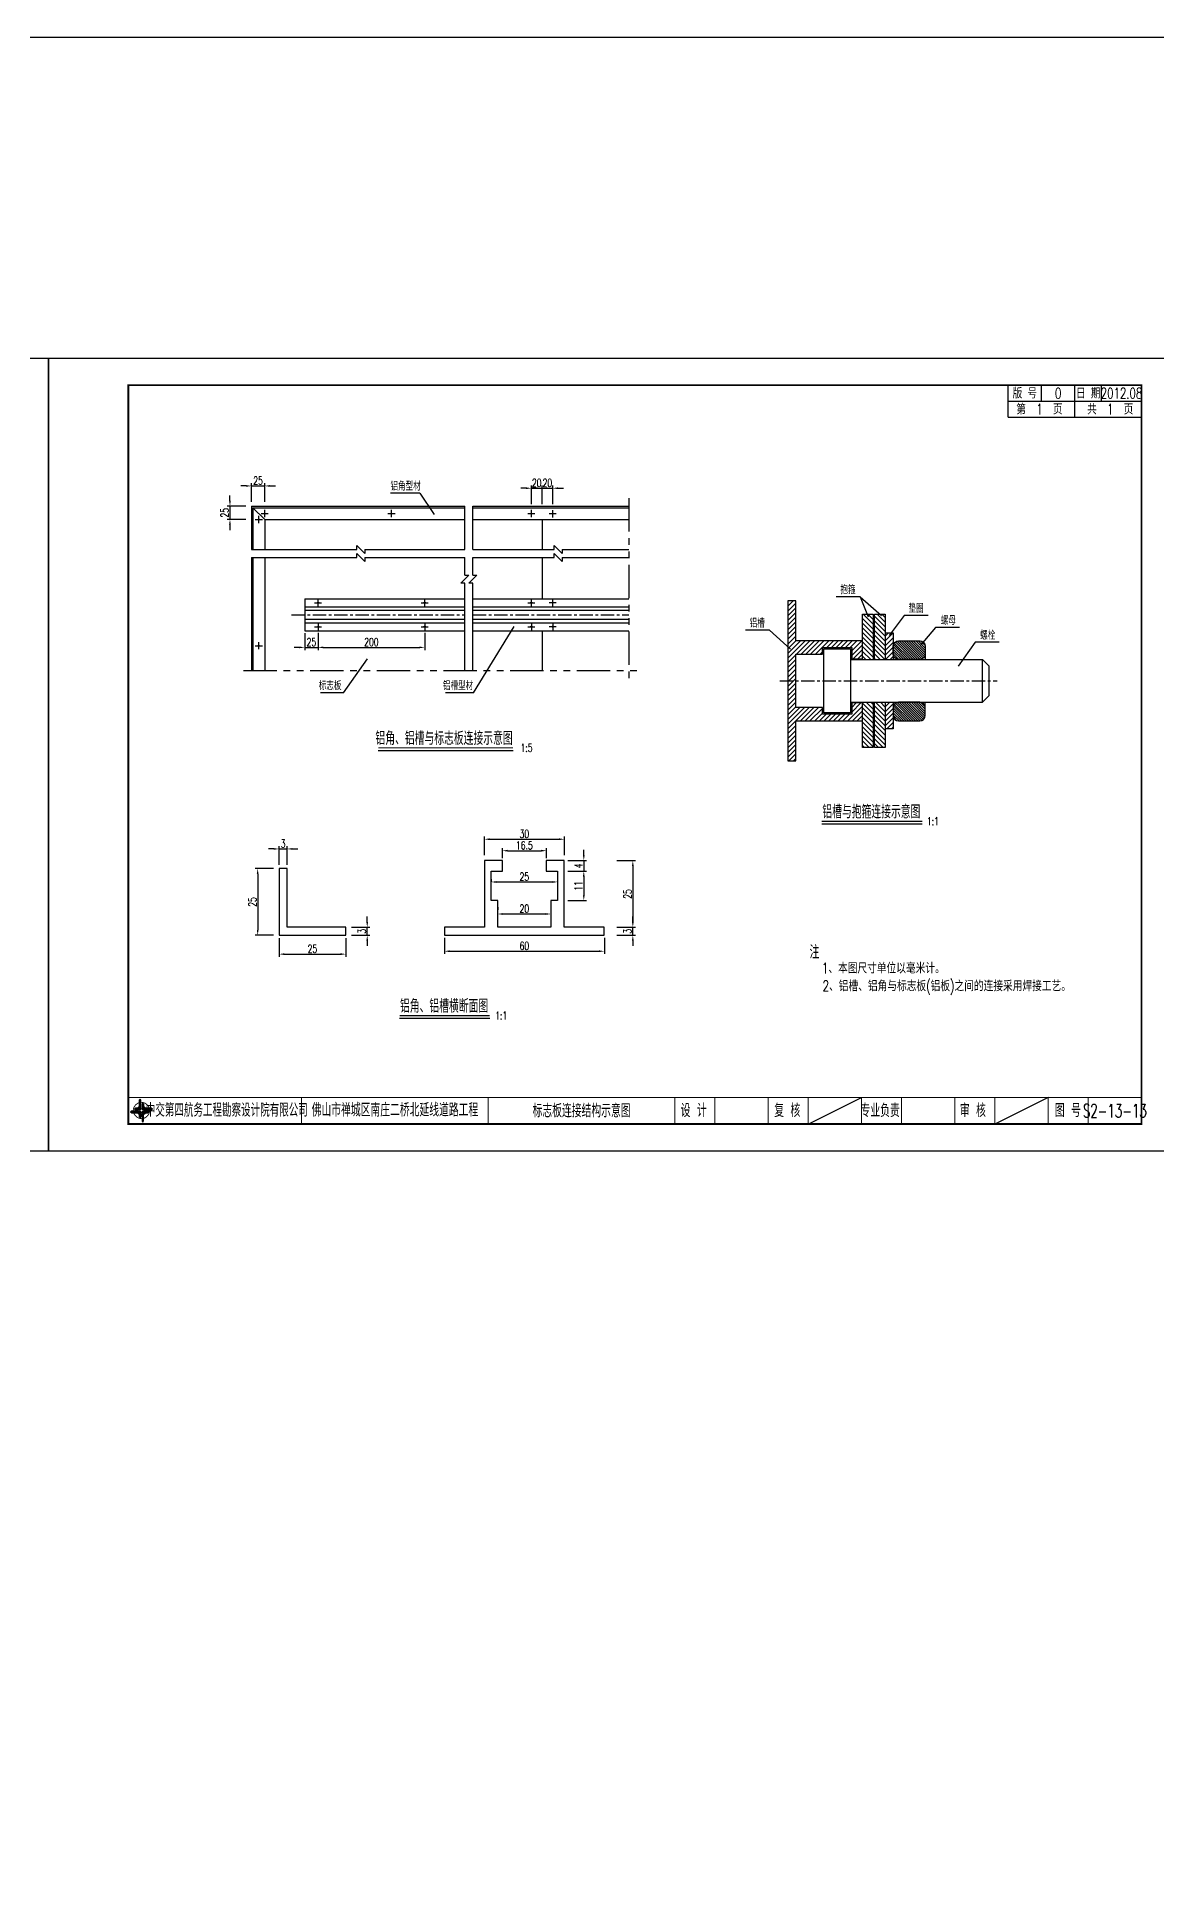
# Model space of a CAD drawing. Extents: x 4349 to 271026, y -15323 to -8945.
# Drawn here: x 6183 to 6603, y -9641 to -8945 of the extents above; entities that cross this region are included whole.
import ezdxf
from ezdxf.enums import TextEntityAlignment as Align

# ---------------------------------------------------------------- set-up
doc = ezdxf.new("R2010")
doc.units = 0
doc.header["$LTSCALE"] = 2
doc.header["$PDMODE"] = 32
doc.header["$PDSIZE"] = 0.3
doc.linetypes.add('CENTERX2', pattern=[4, 2.5, -0.5, 0.5, -0.5])
doc.linetypes.add('PHANTOM2', pattern=[1.25, 0.625, -0.125, 0.125, -0.125, 0.125, -0.125])
doc.layers.get('0').update_dxf_attribs({"linetype": 'CONTINUOUS'})
doc.layers.get('DEFPOINTS').update_dxf_attribs({"linetype": 'CONTINUOUS'})
for name, color, linetype in [('中线', 2, 'CENTERX2'), ('图框', 7, 'CONTINUOUS'), ('尺寸标注', 4, 'CONTINUOUS'), ('文字', 7, 'CONTINUOUS'), ('文字符号', 7, 'CONTINUOUS'), ('结构2', 7, 'CONTINUOUS'), ('结构3', 1, 'CONTINUOUS')]:
    doc.layers.add(name, color=color, linetype=linetype)
doc.styles.get("Standard").update_dxf_attribs({"font": 'simplex1.shx', "width": 0.7, "bigfont": 'hztxt.shx'})
doc.dimstyles.new('1：10', dxfattribs={"dimtxt": 3, "dimasz": 2, "dimexe": 1, "dimexo": 1, "dimgap": 0.5, "dimtad": 1, "dimrnd": 0.0095, "dimdsep": 46, "dimtxsty": 'Standard', "dimcen": 0.09, "dimclrd": 256, "dimclre": 256, "dimadec": 0, "dimazin": 0, "dimtfac": 1, "dimtix": 1, "dimtmove": 2, "dimatfit": 3, "dimfxl": 0, "dimtolj": 1, "dimtzin": 0, "dimarcsym": 0})
doc.dimstyles.new('比例：1：50（mm)', dxfattribs={"dimtxt": 3, "dimasz": 2, "dimexe": 1, "dimexo": 1, "dimgap": 0.5, "dimtad": 1, "dimlfac": 5, "dimrnd": 0.0095, "dimdsep": 46, "dimtxsty": 'Standard', "dimcen": 0.09, "dimclrd": 256, "dimclre": 256, "dimclrt": 256, "dimadec": 0, "dimazin": 0, "dimtfac": 1, "dimtix": 1, "dimtmove": 2, "dimatfit": 3, "dimfxl": 0, "dimtolj": 1, "dimtzin": 0, "dimarcsym": 0})
pattern_1 = [(45, (5334.0519, -7635.5953), (-0.8838835, 0.8838835), [])]

# ---------------------------------------------------------------- blocks, each defined once
blk = doc.blocks.new('series')
at = {"width": 0.75}
for tag, height, p in [('页码', 4, (-35, -19)), ('图名', 5, (-220, -282)), ('图号', 5, (-20, -282))]:
    blk.add_attdef(tag, text='', height=height, dxfattribs=at).set_placement(p, align=Align.MIDDLE_CENTER)
blk = doc.blocks.new('tb')
at = {"lineweight": -3}
h = blk.add_hatch(color=256, dxfattribs=at)
h.paths.add_polyline_path([(-1.23, -0.13), (-3.78, -0.14), (-4.14, -0.41), (-1.4, -0.44), (-0.56, -1.24), (-0.54, -2.62), (-0.27, -2.2), (-0.26, -1.06)])
h.paths.add_polyline_path([(0.13, -1.08), (0.14, -3.86), (0.41, -4.26), (0.44, -1.24), (1.25, -0.43), (2.66, -0.43), (2.26, -0.16), (1.07, -0.15)])
h.paths.add_polyline_path([(1.08, 0.3), (3.62, 0.3), (4.02, 0.56), (1.25, 0.57), (0.43, 1.39), (0.43, 2.8), (0.16, 2.41), (0.15, 1.24)])
h.paths.add_polyline_path([(-0.28, 1.21), (-0.28, 3.99), (-0.56, 4.39), (-0.57, 1.41), (-1.38, 0.6), (-2.74, 0.56), (-2.33, 0.3), (-1.2, 0.29)])
for p, q in [((-1.38, 0.6), (-2.74, 0.56)), ((-0.57, 1.41), (-1.38, 0.6)), ((-0.56, 4.39), (-0.57, 1.41)), ((0.43, 2.8), (0.43, 1.39)), ((0.43, 1.39), (1.25, 0.57)), ((1.25, 0.57), (4.02, 0.56)), ((-4.14, -0.41), (-1.4, -0.44)), ((-1.4, -0.44), (-0.56, -1.24)), ((-0.56, -1.24), (-0.54, -2.62)), ((0.41, -4.26), (0.44, -1.24)), ((0.44, -1.24), (1.25, -0.43)), ((1.25, -0.43), (2.66, -0.43))]:
    blk.add_line(p, q, dxfattribs=at)
at = {"lineweight": -3, "const_width": 0.35, "flags": 128}
for points in [[(-0.9, 3.02, 0.324167), (-3.16, -0.14)], [(2.88, 0.92, 0.324403), (-0.24, 3.15)], [(0.75, -2.86, 0.325418), (3.02, 0.26)], [(-2.98, -0.76, 0.322976), (0.14, -2.98)]]:
    blk.add_lwpolyline(points, format="xyb", dxfattribs=at)
at = {"lineweight": -3, "flags": 128}
for points in [[(-0.9, 3.99), (-0.9, 1.58), (-1.53, 0.91), (-2.34, 0.91), (-2.74, 0.56), (-2.33, 0.3), (-1.2, 0.29), (-0.28, 1.21), (-0.28, 3.99), (-0.56, 4.39)], [(-0.04, 0.77), (0.68, 0.04), (-0.04, -0.69), (-0.77, 0.05)], [(3.62, 0.92), (1.43, 0.92), (0.77, 1.54), (0.77, 2.38), (0.43, 2.8), (0.16, 2.41), (0.15, 1.24), (1.08, 0.3), (3.62, 0.3), (4.02, 0.56)], [(-3.73, -0.76), (-1.54, -0.76), (-0.89, -1.39), (-0.89, -2.21), (-0.54, -2.62), (-0.27, -2.2), (-0.26, -1.06), (-1.23, -0.13), (-3.78, -0.14), (-4.14, -0.41)], [(0.75, -3.85), (0.75, -1.43), (1.4, -0.78), (2.26, -0.78), (2.66, -0.43), (2.26, -0.16), (1.07, -0.15), (0.13, -1.08), (0.14, -3.86), (0.41, -4.26)]]:
    blk.add_lwpolyline(points, close=True, dxfattribs=at)
blk = doc.blocks.new('*D273')
at = {"layer": 'DEFPOINTS', "color": 0, "linetype": 'Continuous'}
for p in [(6283.09, -9167.92, -1), (6288.09, -9167.77, -1), (6288.09, -9174.18)]:
    blk.add_point(p, dxfattribs=at)
at = {"layer": '尺寸标注', "linetype": 'Continuous', "lineweight": -2}
for p, q in [((6283.09, -9168.91), (6283.09, -9175.18)), ((6288.09, -9168.76), (6288.09, -9175.18)), ((6281.09, -9174.18), (6279.09, -9174.18)), ((6283.09, -9174.18), (6288.09, -9174.18)), ((6290.09, -9174.18), (6292.09, -9174.18))]:
    blk.add_line(p, q, dxfattribs=at)
at = {"layer": '尺寸标注', "linetype": 'Continuous'}
for points in [[(6281.09, -9173.85), (6281.09, -9174.51), (6283.09, -9174.18)], [(6290.09, -9173.85), (6290.09, -9174.51), (6288.09, -9174.18)]]:
    blk.add_solid(points, dxfattribs=at)
at = {"layer": '尺寸标注', "linetype": 'Continuous', "insert": (6285.59, -9172.18), "char_height": 3, "attachment_point": 5}
blk.add_mtext('\\A1;25', dxfattribs=at)
blk = doc.blocks.new('*D274')
at = {"layer": 'DEFPOINTS', "color": 0, "linetype": 'Continuous'}
for p in [(6288.09, -9167.77, -1), (6328.09, -9167.77, -1), (6328.09, -9174.18)]:
    blk.add_point(p, dxfattribs=at)
at = {"layer": '尺寸标注', "linetype": 'Continuous', "lineweight": -2}
for p, q in [((6288.09, -9168.76), (6288.09, -9175.18)), ((6328.09, -9168.76), (6328.09, -9175.18)), ((6290.09, -9174.18), (6326.09, -9174.18))]:
    blk.add_line(p, q, dxfattribs=at)
at = {"layer": '尺寸标注', "linetype": 'Continuous'}
for points in [[(6290.09, -9173.85), (6290.09, -9174.51), (6288.09, -9174.18)], [(6326.09, -9173.85), (6326.09, -9174.51), (6328.09, -9174.18)]]:
    blk.add_solid(points, dxfattribs=at)
at = {"layer": '尺寸标注', "linetype": 'Continuous', "insert": (6308.09, -9172.18), "char_height": 3, "attachment_point": 5}
blk.add_mtext('\\A1;200', dxfattribs=at)
blk = doc.blocks.new('*D275')
at = {"layer": 'DEFPOINTS', "color": 0, "linetype": 'Continuous'}
for p in [(6272.88, -9121.21, -1), (6255.05, -9126.21), (6272.88, -9126.21, -1)]:
    blk.add_point(p, dxfattribs=at)
at = {"layer": '尺寸标注', "linetype": 'Continuous', "lineweight": -2}
for p, q in [((6261.04, -9121.21), (6254.05, -9121.21)), ((6255.05, -9119.21), (6255.05, -9117.21)), ((6255.05, -9121.21), (6255.05, -9126.21)), ((6261.04, -9126.21), (6254.05, -9126.21)), ((6255.05, -9128.21), (6255.05, -9130.21))]:
    blk.add_line(p, q, dxfattribs=at)
at = {"layer": '尺寸标注', "linetype": 'Continuous'}
for points in [[(6254.71, -9119.21), (6255.38, -9119.21), (6255.05, -9121.21)], [(6254.71, -9128.21), (6255.38, -9128.21), (6255.05, -9126.21)]]:
    blk.add_solid(points, dxfattribs=at)
at = {"layer": '尺寸标注', "linetype": 'Continuous', "insert": (6253.05, -9123.71), "char_height": 3, "attachment_point": 5, "rotation": 90}
blk.add_mtext('\\A1;25', dxfattribs=at)
blk = doc.blocks.new('*D291')
at = {"layer": 'DEFPOINTS', "color": 0, "linetype": 'Continuous'}
for p in [(6268.09, -9113.65), (6263.09, -9121.21, -1), (6268.09, -9126.21, -1)]:
    blk.add_point(p, dxfattribs=at)
at = {"layer": '尺寸标注', "linetype": 'Continuous', "lineweight": -2}
for p, q in [((6261.09, -9113.65), (6259.09, -9113.65)), ((6263.09, -9119.61), (6263.09, -9112.65)), ((6263.09, -9113.65), (6268.09, -9113.65)), ((6268.09, -9119.63), (6268.09, -9112.65)), ((6270.09, -9113.65), (6272.09, -9113.65))]:
    blk.add_line(p, q, dxfattribs=at)
at = {"layer": '尺寸标注', "linetype": 'Continuous'}
for points in [[(6261.09, -9113.32), (6261.09, -9113.99), (6263.09, -9113.65)], [(6270.09, -9113.32), (6270.09, -9113.99), (6268.09, -9113.65)]]:
    blk.add_solid(points, dxfattribs=at)
at = {"layer": '尺寸标注', "linetype": 'Continuous', "insert": (6265.59, -9111.65), "char_height": 3, "attachment_point": 5}
blk.add_mtext('\\A1;25', dxfattribs=at)
blk = doc.blocks.new('*D276')
at = {"layer": 'DEFPOINTS', "color": 0, "linetype": 'Continuous'}
for p in [(6276.49, -9249.74), (6273.49, -9257.12, -1), (6276.49, -9257.12, -1)]:
    blk.add_point(p, dxfattribs=at)
at = {"layer": '尺寸标注', "linetype": 'Continuous', "lineweight": -2}
for p, q in [((6271.49, -9249.74), (6269.49, -9249.74)), ((6273.49, -9255.69), (6273.49, -9248.74)), ((6273.49, -9249.74), (6276.49, -9249.74)), ((6276.49, -9255.69), (6276.49, -9248.74)), ((6278.49, -9249.74), (6280.49, -9249.74))]:
    blk.add_line(p, q, dxfattribs=at)
at = {"layer": '尺寸标注', "linetype": 'Continuous'}
for points in [[(6271.49, -9249.41), (6271.49, -9250.07), (6273.49, -9249.74)], [(6278.49, -9249.41), (6278.49, -9250.07), (6276.49, -9249.74)]]:
    blk.add_solid(points, dxfattribs=at)
at = {"layer": '尺寸标注', "color": 0, "linetype": 'Continuous', "insert": (6274.99, -9247.74), "char_height": 3, "attachment_point": 5}
blk.add_mtext('\\A1;3', dxfattribs=at)
blk = doc.blocks.new('*D277')
at = {"layer": 'DEFPOINTS', "color": 0, "linetype": 'Continuous'}
for p in [(6273.49, -9257.12, -1), (6265.45, -9282.12), (6273.49, -9282.12, -1)]:
    blk.add_point(p, dxfattribs=at)
at = {"layer": '尺寸标注', "linetype": 'Continuous', "lineweight": -2}
for p, q in [((6271.41, -9257.12), (6264.45, -9257.12)), ((6265.45, -9259.12), (6265.45, -9280.12)), ((6271.41, -9282.12), (6264.45, -9282.12))]:
    blk.add_line(p, q, dxfattribs=at)
at = {"layer": '尺寸标注', "linetype": 'Continuous'}
for points in [[(6265.12, -9259.12), (6265.78, -9259.12), (6265.45, -9257.12)], [(6265.12, -9280.12), (6265.78, -9280.12), (6265.45, -9282.12)]]:
    blk.add_solid(points, dxfattribs=at)
at = {"layer": '尺寸标注', "color": 0, "linetype": 'Continuous', "insert": (6263.45, -9269.62), "char_height": 3, "attachment_point": 5, "rotation": 90}
blk.add_mtext('\\A1;25', dxfattribs=at)
blk = doc.blocks.new('*D278')
at = {"layer": 'DEFPOINTS', "color": 0, "linetype": 'Continuous'}
for p in [(6273.49, -9282.12, -1), (6298.49, -9282.12, -1), (6298.49, -9289.17)]:
    blk.add_point(p, dxfattribs=at)
at = {"layer": '尺寸标注', "linetype": 'Continuous', "lineweight": -2}
for p, q in [((6273.49, -9283.23), (6273.49, -9290.17)), ((6275.49, -9289.17), (6296.49, -9289.17)), ((6298.49, -9283.23), (6298.49, -9290.17))]:
    blk.add_line(p, q, dxfattribs=at)
at = {"layer": '尺寸标注', "linetype": 'Continuous'}
for points in [[(6275.49, -9288.84), (6275.49, -9289.51), (6273.49, -9289.17)], [(6296.49, -9288.84), (6296.49, -9289.51), (6298.49, -9289.17)]]:
    blk.add_solid(points, dxfattribs=at)
at = {"layer": '尺寸标注', "color": 0, "linetype": 'Continuous', "insert": (6285.99, -9287.17), "char_height": 3, "attachment_point": 5}
blk.add_mtext('\\A1;25', dxfattribs=at)
blk = doc.blocks.new('*D279')
at = {"layer": 'DEFPOINTS', "color": 0, "linetype": 'Continuous'}
for p in [(6298.49, -9279.12, -1), (6298.49, -9282.12, -1), (6306.53, -9279.12)]:
    blk.add_point(p, dxfattribs=at)
at = {"layer": '尺寸标注', "linetype": 'Continuous', "lineweight": -2}
for p, q in [((6306.53, -9277.12), (6306.53, -9275.12)), ((6300.58, -9279.12), (6307.53, -9279.12)), ((6300.58, -9282.12), (6307.53, -9282.12)), ((6306.53, -9282.12), (6306.53, -9279.12)), ((6306.53, -9284.12), (6306.53, -9286.12))]:
    blk.add_line(p, q, dxfattribs=at)
at = {"layer": '尺寸标注', "linetype": 'Continuous'}
for points in [[(6306.2, -9277.12), (6306.87, -9277.12), (6306.53, -9279.12)], [(6306.2, -9284.12), (6306.87, -9284.12), (6306.53, -9282.12)]]:
    blk.add_solid(points, dxfattribs=at)
at = {"layer": '尺寸标注', "color": 0, "linetype": 'Continuous', "insert": (6304.53, -9280.62), "char_height": 3, "attachment_point": 5, "rotation": 90}
blk.add_mtext('\\A1;3', dxfattribs=at)
blk = doc.blocks.new('*D280')
at = {"layer": 'DEFPOINTS', "color": 0, "linetype": 'Continuous'}
for p in [(6372.09, -9114.51), (6368.09, -9124.01, -1), (6372.09, -9126.21, -1)]:
    blk.add_point(p, dxfattribs=at)
at = {"layer": '尺寸标注', "linetype": 'Continuous', "lineweight": -2}
for p, q in [((6366.09, -9114.51), (6364.09, -9114.51)), ((6368.09, -9120.48), (6368.09, -9113.51)), ((6368.09, -9114.51), (6372.09, -9114.51)), ((6372.09, -9120.49), (6372.09, -9113.51)), ((6374.09, -9114.51), (6376.09, -9114.51))]:
    blk.add_line(p, q, dxfattribs=at)
at = {"layer": '尺寸标注', "linetype": 'Continuous'}
for points in [[(6366.09, -9114.17), (6366.09, -9114.84), (6368.09, -9114.51)], [(6374.09, -9114.17), (6374.09, -9114.84), (6372.09, -9114.51)]]:
    blk.add_solid(points, dxfattribs=at)
at = {"layer": '尺寸标注', "linetype": 'Continuous', "insert": (6370.09, -9112.51), "char_height": 3, "attachment_point": 5}
blk.add_mtext('\\A1;20', dxfattribs=at)
blk = doc.blocks.new('*D281')
at = {"layer": 'DEFPOINTS', "color": 0, "linetype": 'Continuous'}
for p in [(6376.09, -9114.51), (6372.09, -9126.21, -1), (6376.09, -9124.01, -1)]:
    blk.add_point(p, dxfattribs=at)
at = {"layer": '尺寸标注', "linetype": 'Continuous', "lineweight": -2}
for p, q in [((6370.09, -9114.51), (6368.09, -9114.51)), ((6372.09, -9120.49), (6372.09, -9113.51)), ((6372.09, -9114.51), (6376.09, -9114.51)), ((6376.09, -9120.48), (6376.09, -9113.51)), ((6378.09, -9114.51), (6380.09, -9114.51))]:
    blk.add_line(p, q, dxfattribs=at)
at = {"layer": '尺寸标注', "linetype": 'Continuous'}
for points in [[(6370.09, -9114.17), (6370.09, -9114.84), (6372.09, -9114.51)], [(6378.09, -9114.17), (6378.09, -9114.84), (6376.09, -9114.51)]]:
    blk.add_solid(points, dxfattribs=at)
at = {"layer": '尺寸标注', "linetype": 'Continuous', "insert": (6374.09, -9112.51), "char_height": 3, "attachment_point": 5}
blk.add_mtext('\\A1;20', dxfattribs=at)
blk = doc.blocks.new('*D282')
at = {"layer": 'DEFPOINTS', "color": 0, "linetype": 'Continuous'}
for p in [(6357.21, -9254.12, -1), (6373.71, -9250.4), (6373.71, -9254.12, -1)]:
    blk.add_point(p, dxfattribs=at)
at = {"layer": '尺寸标注', "linetype": 'Continuous', "lineweight": -2}
for p, q in [((6357.21, -9253.14), (6357.21, -9249.4)), ((6359.21, -9250.4), (6371.71, -9250.4)), ((6373.71, -9253.14), (6373.71, -9249.4))]:
    blk.add_line(p, q, dxfattribs=at)
at = {"layer": '尺寸标注', "linetype": 'Continuous'}
for points in [[(6359.21, -9250.06), (6359.21, -9250.73), (6357.21, -9250.4)], [(6371.71, -9250.06), (6371.71, -9250.73), (6373.71, -9250.4)]]:
    blk.add_solid(points, dxfattribs=at)
at = {"layer": '尺寸标注', "color": 0, "linetype": 'Continuous', "insert": (6365.46, -9248.4), "char_height": 3, "attachment_point": 5}
blk.add_mtext('\\A1;16.5', dxfattribs=at)
blk = doc.blocks.new('*D283')
at = {"layer": 'DEFPOINTS', "color": 0, "linetype": 'Continuous'}
for p in [(6380.46, -9246.09), (6350.46, -9254.12, -1), (6380.46, -9254.12, -1)]:
    blk.add_point(p, dxfattribs=at)
at = {"layer": '尺寸标注', "linetype": 'Continuous', "lineweight": -2}
for p, q in [((6350.46, -9252.05), (6350.46, -9245.09)), ((6352.46, -9246.09), (6378.46, -9246.09)), ((6380.46, -9252.05), (6380.46, -9245.09))]:
    blk.add_line(p, q, dxfattribs=at)
at = {"layer": '尺寸标注', "linetype": 'Continuous'}
for points in [[(6352.46, -9245.76), (6352.46, -9246.43), (6350.46, -9246.09)], [(6378.46, -9245.76), (6378.46, -9246.43), (6380.46, -9246.09)]]:
    blk.add_solid(points, dxfattribs=at)
at = {"layer": '尺寸标注', "color": 0, "linetype": 'Continuous', "insert": (6365.46, -9244.09), "char_height": 3, "attachment_point": 5}
blk.add_mtext('\\A1;30', dxfattribs=at)
blk = doc.blocks.new('*D284')
at = {"layer": 'DEFPOINTS', "color": 0, "linetype": 'Continuous'}
for p in [(6352.96, -9263.62, -1), (6377.96, -9262.12), (6377.96, -9263.62, -1)]:
    blk.add_point(p, dxfattribs=at)
at = {"layer": '尺寸标注', "linetype": 'Continuous', "lineweight": -2}
for p, q in [((6352.96, -9262.69), (6352.96, -9261.12)), ((6377.96, -9262.69), (6377.96, -9261.12)), ((6354.96, -9262.12), (6375.96, -9262.12))]:
    blk.add_line(p, q, dxfattribs=at)
at = {"layer": '尺寸标注', "linetype": 'Continuous'}
for points in [[(6354.96, -9261.79), (6354.96, -9262.46), (6352.96, -9262.12)], [(6375.96, -9261.79), (6375.96, -9262.46), (6377.96, -9262.12)]]:
    blk.add_solid(points, dxfattribs=at)
at = {"layer": '尺寸标注', "color": 0, "linetype": 'Continuous', "insert": (6365.46, -9260.12), "char_height": 3, "attachment_point": 5}
blk.add_mtext('\\A1;25', dxfattribs=at)
blk = doc.blocks.new('*D285')
at = {"layer": 'DEFPOINTS', "color": 0, "linetype": 'Continuous'}
for p in [(6355.46, -9275.58, -1), (6375.46, -9274.12), (6375.46, -9275.58, -1)]:
    blk.add_point(p, dxfattribs=at)
at = {"layer": '尺寸标注', "linetype": 'Continuous', "lineweight": -2}
for p, q in [((6355.46, -9274.65), (6355.46, -9273.12)), ((6357.46, -9274.12), (6373.46, -9274.12)), ((6375.46, -9274.65), (6375.46, -9273.12))]:
    blk.add_line(p, q, dxfattribs=at)
at = {"layer": '尺寸标注', "linetype": 'Continuous'}
for points in [[(6357.46, -9273.79), (6357.46, -9274.46), (6355.46, -9274.12)], [(6373.46, -9273.79), (6373.46, -9274.46), (6375.46, -9274.12)]]:
    blk.add_solid(points, dxfattribs=at)
at = {"layer": '尺寸标注', "color": 0, "linetype": 'Continuous', "insert": (6365.46, -9272.12), "char_height": 3, "attachment_point": 5}
blk.add_mtext('\\A1;20', dxfattribs=at)
blk = doc.blocks.new('*D286')
at = {"layer": 'DEFPOINTS', "color": 0, "linetype": 'Continuous'}
for p in [(6335.46, -9282.12, -1), (6395.46, -9282.12, -1), (6395.46, -9288.08)]:
    blk.add_point(p, dxfattribs=at)
at = {"layer": '尺寸标注', "linetype": 'Continuous', "lineweight": -2}
for p, q in [((6335.46, -9283.11), (6335.46, -9289.08)), ((6337.46, -9288.08), (6393.46, -9288.08)), ((6395.46, -9283.11), (6395.46, -9289.08))]:
    blk.add_line(p, q, dxfattribs=at)
at = {"layer": '尺寸标注', "linetype": 'Continuous'}
for points in [[(6337.46, -9287.75), (6337.46, -9288.41), (6335.46, -9288.08)], [(6393.46, -9287.75), (6393.46, -9288.41), (6395.46, -9288.08)]]:
    blk.add_solid(points, dxfattribs=at)
at = {"layer": '尺寸标注', "color": 0, "linetype": 'Continuous', "insert": (6365.46, -9286.08), "char_height": 3, "attachment_point": 5}
blk.add_mtext('\\A1;60', dxfattribs=at)
blk = doc.blocks.new('*D287')
at = {"layer": 'DEFPOINTS', "color": 0, "linetype": 'Continuous'}
for p in [(6395.46, -9279.12, -1), (6395.46, -9282.12, -1), (6406.15, -9279.12)]:
    blk.add_point(p, dxfattribs=at)
at = {"layer": '尺寸标注', "linetype": 'Continuous', "lineweight": -2}
for p, q in [((6406.15, -9277.12), (6406.15, -9275.12)), ((6400.18, -9279.12), (6407.15, -9279.12)), ((6400.18, -9282.12), (6407.15, -9282.12)), ((6406.15, -9282.12), (6406.15, -9279.12)), ((6406.15, -9284.12), (6406.15, -9286.12))]:
    blk.add_line(p, q, dxfattribs=at)
at = {"layer": '尺寸标注', "linetype": 'Continuous'}
for points in [[(6405.82, -9277.12), (6406.48, -9277.12), (6406.15, -9279.12)], [(6405.82, -9284.12), (6406.48, -9284.12), (6406.15, -9282.12)]]:
    blk.add_solid(points, dxfattribs=at)
at = {"layer": '尺寸标注', "color": 0, "linetype": 'Continuous', "insert": (6404.15, -9280.62), "char_height": 3, "attachment_point": 5, "rotation": 90}
blk.add_mtext('\\A1;3', dxfattribs=at)
blk = doc.blocks.new('*D288')
at = {"layer": 'DEFPOINTS', "color": 0, "linetype": 'Continuous'}
for p in [(6380.46, -9254.12, -1), (6395.46, -9279.12, -1), (6406.15, -9279.12)]:
    blk.add_point(p, dxfattribs=at)
at = {"layer": '尺寸标注', "linetype": 'Continuous', "lineweight": -2}
for p, q in [((6400.16, -9254.12), (6407.15, -9254.12)), ((6406.15, -9256.12), (6406.15, -9277.12)), ((6400.18, -9279.12), (6407.15, -9279.12))]:
    blk.add_line(p, q, dxfattribs=at)
at = {"layer": '尺寸标注', "linetype": 'Continuous'}
for points in [[(6405.82, -9256.12), (6406.48, -9256.12), (6406.15, -9254.12)], [(6405.82, -9277.12), (6406.48, -9277.12), (6406.15, -9279.12)]]:
    blk.add_solid(points, dxfattribs=at)
at = {"layer": '尺寸标注', "color": 0, "linetype": 'Continuous', "insert": (6404.15, -9266.62), "char_height": 3, "attachment_point": 5, "rotation": 90}
blk.add_mtext('\\A1;25', dxfattribs=at)
blk = doc.blocks.new('*D289')
at = {"layer": 'DEFPOINTS', "color": 0, "linetype": 'Continuous'}
for p in [(6380.46, -9254.12, -1), (6377.96, -9258.12, -1), (6387.76, -9258.12)]:
    blk.add_point(p, dxfattribs=at)
at = {"layer": '尺寸标注', "linetype": 'Continuous', "lineweight": -2}
for p, q in [((6381.81, -9254.12), (6388.76, -9254.12)), ((6387.76, -9252.12), (6387.76, -9250.12)), ((6387.76, -9254.12), (6387.76, -9258.12)), ((6381.79, -9258.12), (6388.76, -9258.12)), ((6387.76, -9260.12), (6387.76, -9262.12))]:
    blk.add_line(p, q, dxfattribs=at)
at = {"layer": '尺寸标注', "linetype": 'Continuous'}
for points in [[(6387.43, -9252.12), (6388.09, -9252.12), (6387.76, -9254.12)], [(6387.43, -9260.12), (6388.09, -9260.12), (6387.76, -9258.12)]]:
    blk.add_solid(points, dxfattribs=at)
at = {"layer": '尺寸标注', "color": 0, "linetype": 'Continuous', "insert": (6385.76, -9256.12), "char_height": 3, "attachment_point": 5, "rotation": 90}
blk.add_mtext('\\A1;4', dxfattribs=at)
blk = doc.blocks.new('*D290')
at = {"layer": 'DEFPOINTS', "color": 0, "linetype": 'Continuous'}
for p in [(6377.96, -9258.12, -1), (6377.96, -9269.12, -1), (6387.76, -9269.12)]:
    blk.add_point(p, dxfattribs=at)
at = {"layer": '尺寸标注', "linetype": 'Continuous', "lineweight": -2}
for p, q in [((6381.79, -9258.12), (6388.76, -9258.12)), ((6387.76, -9260.12), (6387.76, -9267.12)), ((6381.79, -9269.12), (6388.76, -9269.12))]:
    blk.add_line(p, q, dxfattribs=at)
at = {"layer": '尺寸标注', "linetype": 'Continuous'}
for points in [[(6387.43, -9260.12), (6388.09, -9260.12), (6387.76, -9258.12)], [(6387.43, -9267.12), (6388.09, -9267.12), (6387.76, -9269.12)]]:
    blk.add_solid(points, dxfattribs=at)
at = {"layer": '尺寸标注', "color": 0, "linetype": 'Continuous', "insert": (6385.76, -9263.62), "char_height": 3, "attachment_point": 5, "rotation": 90}
blk.add_mtext('\\A1;11', dxfattribs=at)
blk = doc.blocks.new('12345')
at = {"layer": '图框'}
blk.add_lwpolyline([(4926.93, -9362.88), (4926.93, -9065.88), (4506.93, -9065.88), (4506.93, -9362.88)], close=True, dxfattribs=at)

msp = doc.modelspace()

# ---------------------------------------------------------------- hatches: boundary and pattern name
at = {"layer": '尺寸标注'}
h = msp.add_hatch(dxfattribs=at)
h.set_pattern_fill('ANSI31', color=256, scale=10, style=0)
h.set_pattern_definition(pattern_1)
h.paths.add_polyline_path([(6467.28471, -9156.74252), (6464.28471, -9156.74252), (6464.28471, -9186.74252), (6467.28471, -9186.74252), (6467.28471, -9176.74252), (6477.28471, -9176.74252), (6477.28471, -9174.24252), (6488.28471, -9174.24252), (6488.28471, -9178.49252), (6492.28471, -9178.49252), (6492.28471, -9171.74252), (6467.28471, -9171.74252)])
h.paths.add_polyline_path([(6477.28471, -9196.74252), (6467.28471, -9196.74252), (6467.28471, -9186.74252), (6464.28471, -9186.74252), (6464.28471, -9216.74252), (6467.28471, -9216.74252), (6467.28471, -9201.74252), (6492.28471, -9201.74252), (6492.28471, -9194.99252), (6488.28471, -9194.99252), (6488.28471, -9199.24252), (6477.28471, -9199.24252)])
h = msp.add_hatch(dxfattribs=at)
h.set_pattern_fill('ANSI31', color=256, scale=10, angle=90, style=0)
h.set_pattern_definition([(135, (5334.0519, -7635.5953), (-0.8838835, -0.8838835), [])])
h.paths.add_polyline_path([(6496.28471, -9161.74252), (6492.28471, -9161.74252), (6492.28471, -9178.74252), (6496.28471, -9178.74252)])
h.paths.add_polyline_path([(6500.78471, -9161.74252), (6496.78471, -9161.74252), (6496.78471, -9178.74252), (6500.78471, -9178.74252)])
h.paths.add_polyline_path([(6496.28471, -9194.74252), (6492.28471, -9194.74252), (6492.28471, -9211.74252), (6496.28471, -9211.74252)])
h.paths.add_polyline_path([(6500.78471, -9194.74252), (6496.78471, -9194.74252), (6496.78471, -9211.74252), (6500.78471, -9211.74252)])
h = msp.add_hatch(dxfattribs=at)
h.set_pattern_fill('ANSI31', color=256, scale=10, style=0)
h.set_pattern_definition(pattern_1)
h.paths.add_polyline_path([(6503.78471, -9168.74252), (6500.78471, -9168.74252), (6500.78471, -9178.74252), (6503.78471, -9178.74252)])
h.paths.add_polyline_path([(6503.78471, -9194.74252), (6500.78471, -9194.74252), (6500.78471, -9204.74252), (6503.78471, -9204.74252)])
h = msp.add_hatch(dxfattribs=at)
h.set_pattern_fill('ANSI31', color=256, scale=5, angle=90, style=0)
h.set_pattern_definition([(135, (5334.0519, -7635.59525), (-0.44194174, -0.44194174), [])])
h.paths.add_polyline_path([(6515.78471, -9173.74252, 0.414213562), (6513.78471, -9171.74252), (6505.78471, -9171.74252, 0.414213562), (6503.78471, -9173.74252), (6503.78471, -9176.74252, 0.414213562), (6505.78471, -9178.74252), (6513.78471, -9178.74252, 0.414213562), (6515.78471, -9176.74252)])
h.paths.add_polyline_path([(6513.78471, -9194.74252), (6505.78471, -9194.74252, 0.414213562), (6503.78471, -9196.74252), (6503.78471, -9199.74252, 0.414213562), (6505.78471, -9201.74252), (6513.78471, -9201.74252, 0.414213562), (6515.78471, -9199.74252), (6515.78471, -9196.74252, 0.414213562)])

# ---------------------------------------------------------------- linework, layer by layer
at = {"layer": '中线'}
for p, q in [((6268.08799, -9125.36366, -1), (6268.08799, -9122.66366, -1)), ((6315.60178, -9125.36366, -1), (6315.60178, -9122.66366, -1)), ((6368.08799, -9125.36366, -1), (6368.08799, -9122.66366, -1)), ((6376.08799, -9125.46366, -1), (6376.08799, -9122.76366, -1)), ((6264.53799, -9126.21366, -1), (6267.23799, -9126.21366, -1)), ((6265.88799, -9127.56366, -1), (6265.88799, -9124.86366, -1)), ((6266.73799, -9124.01366, -1), (6269.43799, -9124.01366, -1)), ((6314.25178, -9124.01366, -1), (6316.95178, -9124.01366, -1)), ((6366.73799, -9124.01366, -1), (6369.43799, -9124.01366, -1)), ((6377.43799, -9124.11366, -1), (6374.73799, -9124.11366, -1)), ((6286.73799, -9157.42101, -1), (6289.43799, -9157.42101, -1)), ((6288.08799, -9158.77101, -1), (6288.08799, -9156.07101, -1)), ((6326.73799, -9157.42101, -1), (6329.43799, -9157.42101, -1)), ((6328.08799, -9158.77101, -1), (6328.08799, -9156.07101, -1)), ((6366.73799, -9157.42101, -1), (6369.43799, -9157.42101, -1)), ((6368.08799, -9158.77101, -1), (6368.08799, -9156.07101, -1)), ((6377.43799, -9157.42101, -1), (6374.73799, -9157.42101, -1)), ((6376.08799, -9158.77101, -1), (6376.08799, -9156.07101, -1)), ((6278.08799, -9161.92101, -1), (6343.10098, -9161.92101, -1)), ((6346.10098, -9161.92101, -1), (6404.59877, -9161.92101, -1)), ((6286.73799, -9166.42101, -1), (6289.43799, -9166.42101, -1)), ((6288.08799, -9165.07101, -1), (6288.08799, -9167.77101, -1)), ((6326.73799, -9166.42101, -1), (6329.43799, -9166.42101, -1)), ((6328.08799, -9165.07101, -1), (6328.08799, -9167.77101, -1)), ((6366.73799, -9166.42101, -1), (6369.43799, -9166.42101, -1)), ((6368.08799, -9165.07101, -1), (6368.08799, -9167.77101, -1)), ((6377.43799, -9166.42101, -1), (6374.73799, -9166.42101, -1)), ((6376.08799, -9165.07101, -1), (6376.08799, -9167.77101, -1)), ((6264.53799, -9173.53599, -1), (6267.23799, -9173.53599, -1)), ((6265.88799, -9174.88599, -1), (6265.88799, -9172.18599, -1)), ((6461.28471, -9186.74252, -1), (6542.78471, -9186.74252, -1))]:
    msp.add_line(p, q, dxfattribs=at)
at = {"layer": '中线', "linetype": 'PHANTOM2', "ltscale": 10}
for p, q in [((6404.59877, -9118.21366, -1), (6404.59877, -9185.85605, -1)), ((6260.08799, -9182.85605, -1), (6407.59877, -9182.85605, -1))]:
    msp.add_line(p, q, dxfattribs=at)
at = {"layer": '图框'}
for p, q in [((6546.92857, -9087.88068), (6546.92857, -9075.88068)), ((6559.42857, -9081.88068), (6559.42857, -9075.88068)), ((6571.92857, -9081.88068), (6571.92857, -9075.88068)), ((6581.92857, -9081.88068), (6581.92857, -9075.88068)), ((6546.92857, -9081.88068), (6596.92857, -9081.88068)), ((6546.92857, -9087.88068), (6596.92857, -9087.88068)), ((6571.92857, -9087.88068), (6571.92857, -9081.88068)), ((6561.92858, -9342.88068), (6541.92858, -9352.88068))]:
    msp.add_line(p, q, dxfattribs=at)
at = {"layer": '图框', "linetype": 'Continuous'}
msp.add_line((6471.92858, -9352.88068), (6491.92858, -9342.88068), dxfattribs=at)
msp.add_lwpolyline([(4349.44171, -8945.38857), (7922.30761, -8945.38857), (7922.30761, -10336.07826), (4349.44171, -10336.07826)], close=True, dxfattribs=at)
at = {"layer": '图框'}
for points, const_width in [([(6596.92857, -9075.88068), (6216.92857, -9075.88068), (6216.92858, -9352.88068), (6596.92858, -9352.88068), (6596.92857, -9075.88068)], 0.7), ([(6216.92858, -9342.88068), (6596.92858, -9342.88068)], 0.4), ([(6281.92858, -9342.88068), (6281.92858, -9352.88068)], 0.4), ([(6351.92858, -9352.88068), (6351.92858, -9342.88068)], 0.4), ([(6421.92858, -9352.88068), (6421.92858, -9342.88068)], 0.4), ([(6436.92858, -9352.88068), (6436.92858, -9342.88068)], 0.4), ([(6456.92858, -9352.88068), (6456.92858, -9342.88068)], 0.4), ([(6471.92858, -9352.88068), (6471.92858, -9342.88068)], 0.4), ([(6491.92858, -9352.88068), (6491.92858, -9342.88068)], 0.4), ([(6491.92858, -9352.88068), (6491.92858, -9342.88068)], 0.4), ([(6506.92858, -9352.88068), (6506.92858, -9342.88068)], 0.4), ([(6526.92858, -9352.88068), (6526.92858, -9342.88068)], 0.4), ([(6541.92858, -9352.88068), (6541.92858, -9342.88068)], 0.4), ([(6561.92858, -9352.88068), (6561.92858, -9342.88068)], 0.4), ([(6576.92858, -9352.88068), (6576.92858, -9342.88068)], 0.4)]:
    msp.add_lwpolyline(points, dxfattribs=dict(at, const_width=const_width))
at = {"layer": '尺寸标注'}
for p, q in [((6491.40016, -9155.19167, -1), (6482.43357, -9155.19167, -1)), ((6491.40016, -9155.19167, -1), (6499.37031, -9162.26551, -1)), ((6491.40016, -9155.19167, -1), (6494.39405, -9162.75739, -1)), ((6507.96637, -9162.19531, -1), (6502.23465, -9169.76104, -1)), ((6516.93297, -9162.19531, -1), (6507.96637, -9162.19531, -1)), ((6457.35083, -9167.73314, -1), (6448.38424, -9167.73314, -1)), ((6457.35083, -9167.73314, -1), (6465.32097, -9174.80698, -1)), ((6519.70434, -9166.70821, -1), (6514.16543, -9173.24239, -1)), ((6528.67093, -9166.70821, -1), (6519.70434, -9166.70821, -1)), ((6534.5959, -9172.26927, -1), (6528.12767, -9181.22644, -1)), ((6543.56249, -9172.26927, -1), (6534.5959, -9172.26927, -1)), ((6273.49481, -9254.62259, -1), (6273.49481, -9251.26439, -1)), ((6276.49481, -9254.62259, -1), (6276.49481, -9251.26439, -1)), ((6352.9554, -9261.12259, -1), (6352.9554, -9262.12259, -1)), ((6377.9554, -9261.12259, -1), (6377.9554, -9262.12259, -1)), ((6355.4554, -9271.62259, -1), (6355.4554, -9272.62259, -1)), ((6375.4554, -9271.62259, -1), (6375.4554, -9272.62259, -1))]:
    msp.add_line(p, q, dxfattribs=at)
at = {"layer": '文字'}
for p, q in [((6310.64826, -9212.83215), (6361.26245, -9212.83215)), ((6477.02542, -9240.38622), (6514.70337, -9240.38622)), ((6318.63959, -9313.23047), (6352.45484, -9313.23047))]:
    msp.add_line(p, q, dxfattribs=at)
at = {"layer": '文字', "const_width": 0.4}
for points in [[(6310.64826, -9211.83215), (6361.26245, -9211.83215)], [(6477.02542, -9239.38622), (6514.70337, -9239.38622)], [(6318.63959, -9312.23047), (6352.45484, -9312.23047)]]:
    msp.add_lwpolyline(points, dxfattribs=at)
at = {"layer": '文字符号'}
for p, q in [((6326.20442, -9116.38, -1), (6315.2982, -9116.38, -1)), ((6326.20442, -9116.38, -1), (6331.65375, -9124.31129, -1)), ((6346.42069, -9191.17188, -1), (6361.68485, -9166.36905, -1)), ((6297.65938, -9191.17188, -1), (6306.61303, -9178.41279, -1)), ((6297.65938, -9191.17188, -1), (6289.0557, -9191.17188, -1)), ((6346.42069, -9191.17188, -1), (6335.90038, -9191.17188, -1))]:
    msp.add_line(p, q, dxfattribs=at)
at = {"layer": '结构2'}
for p, q in [((6343.10098, -9137.5278, -1), (6343.10098, -9121.21366, -1)), ((6346.10098, -9137.5278, -1), (6346.10098, -9121.21366, -1)), ((6372.08799, -9126.21366, -1), (6372.08799, -9137.5278, -1)), ((6302.59448, -9136.0278, -1), (6305.59448, -9139.0278, -1)), ((6302.59448, -9137.5278, -1), (6302.59448, -9136.0278, -1)), ((6376.65886, -9137.5278, -1), (6376.65886, -9136.0278, -1)), ((6376.65886, -9136.0278, -1), (6379.65886, -9139.0278, -1)), ((6263.08799, -9137.5278, -1), (6302.59448, -9137.5278, -1)), ((6263.08799, -9140.5278, -1), (6302.59448, -9140.5278, -1)), ((6302.59448, -9140.5278, -1), (6302.59448, -9139.0278, -1)), ((6302.59448, -9139.0278, -1), (6305.59448, -9142.0278, -1)), ((6305.59448, -9137.5278, -1), (6305.59448, -9139.0278, -1)), ((6305.59448, -9137.5278, -1), (6343.10098, -9137.5278, -1)), ((6305.59448, -9140.5278, -1), (6305.59448, -9142.0278, -1)), ((6305.59448, -9140.5278, -1), (6343.10098, -9140.5278, -1)), ((6343.10098, -9147.15193, -1), (6343.10098, -9140.5278, -1)), ((6346.10098, -9137.5278, -1), (6376.65886, -9137.5278, -1)), ((6346.10098, -9140.5278, -1), (6376.65886, -9140.5278, -1)), ((6346.10098, -9147.15193, -1), (6346.10098, -9140.5278, -1)), ((6372.08799, -9140.5278, -1), (6372.08799, -9155.92101, -1)), ((6376.65886, -9139.0278, -1), (6379.65886, -9142.0278, -1)), ((6376.65886, -9140.5278, -1), (6376.65886, -9139.0278, -1)), ((6379.65886, -9137.5278, -1), (6379.65886, -9139.0278, -1)), ((6379.65886, -9137.5278, -1), (6404.59877, -9137.5278, -1)), ((6379.65886, -9140.5278, -1), (6379.65886, -9142.0278, -1)), ((6379.65886, -9140.5278, -1), (6404.59877, -9140.5278, -1)), ((6341.60098, -9150.15193, -1), (6344.60098, -9147.15193, -1)), ((6343.10098, -9150.15193, -1), (6341.60098, -9150.15193, -1)), ((6343.10098, -9147.15193, -1), (6344.60098, -9147.15193, -1)), ((6343.10098, -9182.85605, -1), (6343.10098, -9150.15193, -1)), ((6344.60098, -9150.15193, -1), (6347.60098, -9147.15193, -1)), ((6346.10098, -9150.15193, -1), (6344.60098, -9150.15193, -1)), ((6346.10098, -9147.15193, -1), (6347.60098, -9147.15193, -1)), ((6346.10098, -9182.85605, -1), (6346.10098, -9150.15193, -1)), ((6283.08799, -9155.92101, -1), (6283.08799, -9167.92101, -1)), ((6283.08799, -9155.92101, -1), (6343.10098, -9155.92101, -1)), ((6346.10098, -9155.92101, -1), (6404.59877, -9155.92101, -1)), ((6283.08799, -9158.92101, -1), (6343.10098, -9158.92101, -1)), ((6283.08799, -9160.27101, -1), (6343.10098, -9160.27101, -1)), ((6283.08799, -9163.57101, -1), (6343.10098, -9163.57101, -1)), ((6346.10098, -9158.92101, -1), (6404.59877, -9158.92101, -1)), ((6346.10098, -9160.27101, -1), (6404.59877, -9160.27101, -1)), ((6346.10098, -9163.57101, -1), (6404.59877, -9163.57101, -1)), ((6492.28471, -9161.74252, -1), (6496.28471, -9161.74252, -1)), ((6492.28471, -9178.74252, -1), (6492.28471, -9161.74252, -1)), ((6496.28471, -9161.74252, -1), (6496.28471, -9178.74252, -1)), ((6496.78471, -9161.74252, -1), (6500.78471, -9161.74252, -1)), ((6496.78471, -9178.74252, -1), (6496.78471, -9161.74252, -1)), ((6500.78471, -9161.74252, -1), (6500.78471, -9178.74252, -1)), ((6283.08799, -9164.92101, -1), (6343.10098, -9164.92101, -1)), ((6283.08799, -9167.92101, -1), (6343.10098, -9167.92101, -1)), ((6346.10098, -9164.92101, -1), (6404.59877, -9164.92101, -1)), ((6346.10098, -9167.92101, -1), (6404.59877, -9167.92101, -1)), ((6372.08799, -9167.92101, -1), (6372.08799, -9182.85605, -1)), ((6500.78471, -9168.74252, -1), (6503.78471, -9168.74252, -1)), ((6503.78471, -9168.74252, -1), (6503.78471, -9178.74252, -1)), ((6515.78471, -9176.74252, -1), (6515.78471, -9178.74252, -1)), ((6492.28471, -9211.74252, -1), (6492.28471, -9194.74252, -1)), ((6496.28471, -9194.74252, -1), (6496.28471, -9211.74252, -1)), ((6496.78471, -9211.74252, -1), (6496.78471, -9194.74252, -1)), ((6500.78471, -9194.74252, -1), (6500.78471, -9211.74252, -1)), ((6503.78471, -9194.74252, -1), (6503.78471, -9204.74252, -1)), ((6515.78471, -9196.74252, -1), (6515.78471, -9194.74252, -1)), ((6503.78471, -9204.74252, -1), (6500.78471, -9204.74252, -1)), ((6496.28471, -9211.74252, -1), (6492.28471, -9211.74252, -1)), ((6500.78471, -9211.74252, -1), (6496.78471, -9211.74252, -1))]:
    msp.add_line(p, q, dxfattribs=at)
at = {"layer": '结构2', "color": 4}
for p, q in [((6487.78471, -9178.74252, -1), (6537.28471, -9178.74252, -1)), ((6537.28471, -9178.74252, -1), (6539.78471, -9181.24252, -1)), ((6537.28471, -9194.74252, -1), (6537.28471, -9178.74252, -1)), ((6539.78471, -9192.24252, -1), (6539.78471, -9181.24252, -1)), ((6537.28471, -9194.74252, -1), (6539.78471, -9192.24252, -1)), ((6487.78471, -9194.74252, -1), (6537.28471, -9194.74252, -1))]:
    msp.add_line(p, q, dxfattribs=at)
at = {"layer": '结构2', "elevation": -1}
msp.add_lwpolyline([(6492.28471, -9171.74252), (6467.28471, -9171.74252), (6467.28471, -9156.74252), (6464.28471, -9156.74252), (6464.28471, -9216.74252), (6467.28471, -9216.74252), (6467.28471, -9201.74252), (6492.28471, -9201.74252), (6492.28471, -9194.99252), (6488.28471, -9194.99252), (6488.28471, -9199.24252), (6477.28471, -9199.24252), (6477.28471, -9196.74252), (6467.28471, -9196.74252), (6467.28471, -9176.74252), (6477.28471, -9176.74252), (6477.28471, -9174.24252), (6488.28471, -9174.24252), (6488.28471, -9178.49252), (6492.28471, -9178.49252)], close=True, dxfattribs=at)
at = {"layer": '结构2', "color": 4, "elevation": -1}
msp.add_lwpolyline([(6487.78471, -9194.74252), (6487.78471, -9198.74252), (6477.78471, -9198.74252), (6477.78471, -9174.74252), (6487.78471, -9174.74252), (6487.78471, -9178.74252)], close=True, dxfattribs=at)
at = {"layer": '结构2', "elevation": -1}
for points in [[(6505.78471, -9171.74252), (6513.78471, -9171.74252, -0.414213562), (6515.78471, -9173.74252), (6515.78471, -9176.74252, -0.414213562), (6513.78471, -9178.74252), (6505.78471, -9178.74252, -0.414213562), (6503.78471, -9176.74252), (6503.78471, -9173.74252, -0.414213562)], [(6505.78471, -9201.74252), (6513.78471, -9201.74252, 0.414213562), (6515.78471, -9199.74252), (6515.78471, -9196.74252, 0.414213562), (6513.78471, -9194.74252), (6505.78471, -9194.74252, 0.414213562), (6503.78471, -9196.74252), (6503.78471, -9199.74252, 0.414213562)]]:
    msp.add_lwpolyline(points, format="xyb", close=True, dxfattribs=at)
at = {"layer": '结构2'}
for centre in [(6265.88799, -9126.21366, -1), (6268.08799, -9124.01366, -1), (6315.60178, -9124.01366, -1), (6368.08799, -9124.01366, -1), (6376.08799, -9124.01366, -1), (6288.08799, -9157.42101, -1), (6328.08799, -9157.42101, -1), (6368.08799, -9157.42101, -1), (6376.08799, -9157.42101, -1), (6288.08799, -9166.42101, -1), (6328.08799, -9166.42101, -1), (6368.08799, -9166.42101, -1), (6376.08799, -9166.42101, -1), (6265.88799, -9173.53599, -1)]:
    msp.add_circle(centre, 0.2, dxfattribs=at)
at = {"layer": '结构3'}
for p, q in [((6263.08799, -9121.21366, -1), (6343.10098, -9121.21366, -1)), ((6263.08799, -9121.21366, -1), (6263.08799, -9137.5278, -1)), ((6263.68799, -9121.81366, -1), (6343.10098, -9121.81366, -1)), ((6263.68799, -9121.81366, -1), (6263.68799, -9137.5278, -1)), ((6268.08799, -9126.21366, -1), (6263.68799, -9121.81366, -1)), ((6346.10098, -9121.21366, -1), (6404.59877, -9121.21366, -1)), ((6346.10098, -9121.81366, -1), (6404.59877, -9121.81366, -1)), ((6268.08799, -9126.21366, -1), (6343.10098, -9126.21366, -1)), ((6268.08799, -9126.21366, -1), (6268.08799, -9137.5278, -1)), ((6346.10098, -9126.21366, -1), (6404.59877, -9126.21366, -1)), ((6263.08799, -9140.5278, -1), (6263.08799, -9182.85605, -1)), ((6263.68799, -9140.5278, -1), (6263.68799, -9182.85605, -1)), ((6268.08799, -9140.5278, -1), (6268.08799, -9182.85605, -1)), ((6273.49481, -9257.12259, -1), (6273.49481, -9282.12259, -1)), ((6276.49481, -9257.12259, -1), (6273.49481, -9257.12259, -1)), ((6276.49481, -9279.12259, -1), (6276.49481, -9257.12259, -1)), ((6273.49481, -9282.12259, -1), (6298.49481, -9282.12259, -1)), ((6298.49481, -9279.12259, -1), (6276.49481, -9279.12259, -1)), ((6298.49481, -9282.12259, -1), (6298.49481, -9279.12259, -1))]:
    msp.add_line(p, q, dxfattribs=at)
at = {"layer": '结构3', "elevation": -1}
msp.add_lwpolyline([(6350.4554, -9254.12259), (6350.4554, -9279.12259), (6335.4554, -9279.12259), (6335.4554, -9282.12259), (6395.4554, -9282.12259), (6395.4554, -9279.12259), (6380.4554, -9279.12259), (6380.4554, -9254.12259), (6373.7054, -9254.12259), (6373.7054, -9258.12259), (6377.9554, -9258.12259), (6377.9554, -9269.12259), (6375.4554, -9269.12259), (6375.4554, -9279.12259), (6355.4554, -9279.12259), (6355.4554, -9269.12259), (6352.9554, -9269.12259), (6352.9554, -9258.12259), (6357.2054, -9258.12259), (6357.2054, -9254.12259)], close=True, dxfattribs=at)

# ---------------------------------------------------------------- block references
at = {"layer": '图框', "linetype": 'Continuous'}
for p in [(1260, 0), (1680, 0)]:
    msp.add_blockref('12345', p, dxfattribs=at)
at = {"layer": '图框'}
ref = msp.add_blockref('series', (6606.92858, -9065.88068), dxfattribs=at)
ref.add_attrib('页码', '第  1  页    共  1  页', dxfattribs={"layer": '0', "height": 4, "width": 0.7}).set_placement((6571.92857, -9084.88068), align=Align.MIDDLE_CENTER)
ref.add_attrib('图名', '标志板连接结构示意图', dxfattribs={"layer": '0', "height": 5, "width": 0.7}).set_placement((6386.92858, -9347.88068), align=Align.MIDDLE_CENTER)
ref.add_attrib('图号', 'S2-13-13', dxfattribs={"layer": '0', "height": 5, "width": 0.65}).set_placement((6586.92858, -9347.88068), align=Align.MIDDLE_CENTER)
at = {"layer": '图框', "lineweight": -3}
msp.add_blockref('tb', (6221.92431, -9347.87535), dxfattribs=at)

# ---------------------------------------------------------------- texts
at = {"layer": '图框'}
for s, height, width, p in [('版 号', 4, 0.7, (6553.17857, -9078.88068)), ('0', 4, 0.7, (6565.67857, -9078.88068)), ('日 期', 4, 0.7, (6576.92857, -9078.88068)), ('2012.08', 4, 0.7, (6589.42857, -9078.88068)), ('中交第四航务工程勘察设计院有限公司', 5, 0.65, (6253.85942, -9347.63224)), ('佛山市禅城区南庄二桥北延线道路工程', 5, 0.7, (6316.92858, -9347.56598)), ('设 计', 5, 0.7, (6428.97324, -9347.7861)), ('复 核', 5, 0.7, (6464.06806, -9347.7861)), ('专业负责', 5, 0.7, (6498.9188, -9347.7861)), ('审 核', 5, 0.7, (6533.69261, -9347.7861)), ('图 号', 5, 0.7, (6569.31178, -9347.7861))]:
    msp.add_text(s, height=height, dxfattribs=dict(at, width=width)).set_placement(p, align=Align.MIDDLE_CENTER)
at = {"layer": '文字', "width": 0.7}
for s, height, p in [('铝角型材', 3, (6320.92463, -9113.88, -1)), ('抱箍', 3, (6486.82474, -9152.69167, -1)), ('铝槽', 3, (6452.77541, -9165.23314, -1)), ('垫圈', 3, (6512.35754, -9159.69531, -1)), ('螺母', 3, (6524.47943, -9164.20821, -1)), ('螺栓', 3, (6539.27421, -9169.76927, -1)), ('标志板', 3, (6292.6043, -9188.67188, -1)), ('铝槽型材', 3, (6340.61955, -9188.67188, -1)), ('铝角、铝槽与标志板连接示意图', 5, (6335.34986, -9208.24891)), ('1:5', 3, (6366.2934, -9211.83112)), ('铝槽与抱箍连接示意图', 5, (6495.60667, -9235.80297)), ('1:1', 3, (6518.67778, -9239.38518)), ('铝角、铝槽横断面图', 5, (6335.34986, -9308.64722)), ('1:1', 3, (6356.77801, -9312.22944))]:
    msp.add_text(s, height=height, dxfattribs=at).set_placement(p, align=Align.MIDDLE_CENTER)
at = {"layer": '文字', "linetype": 'Continuous', "width": 0.7}
msp.add_text('注', height=5, dxfattribs=at).set_placement((6472.43648, -9290.89573))
at = {"layer": '文字', "color": 7, "linetype": 'Continuous', "width": 0.7}
for s, p in [('1、本图尺寸单位以毫米计。', (6477.07077, -9296.41601, -1)), ('2、铝槽、铝角与标志板(铝板)之间的连接采用焊接工艺。 ', (6477.35077, -9303.08267, -1))]:
    msp.add_text(s, height=4, dxfattribs=at).set_placement(p)

# ---------------------------------------------------------------- dimensions: what is measured, and where the dimension line sits
at = {"layer": '尺寸标注', "linetype": 'Continuous'}
for base, p1, p2, dimstyle, picture, middle in [((6268.08799, -9113.65271), (6263.08799, -9121.21366, -1), (6268.08799, -9126.21366, -1), '比例：1：50（mm)', '*D291', (6265.58799, -9111.65271)), ((6372.08799, -9114.50759), (6368.08799, -9124.01366, -1), (6372.08799, -9126.21366, -1), '比例：1：50（mm)', '*D280', (6370.08799, -9112.50759)), ((6376.08799, -9114.50759), (6372.08799, -9126.21366, -1), (6376.08799, -9124.01366, -1), '比例：1：50（mm)', '*D281', (6374.08799, -9112.50759)), ((6288.08799, -9174.17931), (6283.08799, -9167.92101, -1), (6288.08799, -9167.77101, -1), '比例：1：50（mm)', '*D273', (6285.58799, -9172.17931)), ((6328.08799, -9174.17931), (6288.08799, -9167.77101, -1), (6328.08799, -9167.77101, -1), '比例：1：50（mm)', '*D274', (6308.08799, -9172.17931)), ((6276.49481, -9249.74068), (6273.49481, -9257.12259, -1), (6276.49481, -9257.12259, -1), '1：10', '*D276', (6274.99481, -9247.74068)), ((6380.4554, -9246.09243), (6350.4554, -9254.12259, -1), (6380.4554, -9254.12259, -1), '1：10', '*D283', (6365.4554, -9244.09243)), ((6373.7054, -9250.39508), (6357.2054, -9254.12259, -1), (6373.7054, -9254.12259, -1), '1：10', '*D282', (6365.4554, -9248.39508)), ((6377.9554, -9262.12259), (6352.9554, -9263.62259, -1), (6377.9554, -9263.62259, -1), '1：10', '*D284', (6365.4554, -9260.12259)), ((6375.4554, -9274.12259), (6355.4554, -9275.57885, -1), (6375.4554, -9275.57885, -1), '1：10', '*D285', (6365.4554, -9272.12259)), ((6298.49481, -9289.17459), (6273.49481, -9282.12259, -1), (6298.49481, -9282.12259, -1), '1：10', '*D278', (6285.99481, -9287.17459)), ((6395.4554, -9288.07985), (6335.4554, -9282.12259, -1), (6395.4554, -9282.12259, -1), '1：10', '*D286', (6365.4554, -9286.07985))]:
    dim = msp.add_linear_dim(base=base, p1=p1, p2=p2, dimstyle=dimstyle, dxfattribs=at)
    dim.commit()
    dim.dimension.update_dxf_attribs({"geometry": picture, "text_midpoint": middle})
for base, p1, p2, dimstyle, picture, middle in [((6255.04544, -9126.21366), (6272.87595, -9121.21366, -1), (6272.87595, -9126.21366, -1), '比例：1：50（mm)', '*D275', (6253.04544, -9123.71366)), ((6387.76141, -9258.12259), (6380.4554, -9254.12259, -1), (6377.9554, -9258.12259, -1), '1：10', '*D289', (6385.76141, -9256.12259)), ((6406.15045, -9279.12259), (6380.4554, -9254.12259, -1), (6395.4554, -9279.12259, -1), '1：10', '*D288', (6404.15045, -9266.62259)), ((6265.45005, -9282.12259), (6273.49481, -9257.12259, -1), (6273.49481, -9282.12259, -1), '1：10', '*D277', (6263.45005, -9269.62259)), ((6387.76141, -9269.12259), (6377.9554, -9258.12259, -1), (6377.9554, -9269.12259, -1), '1：10', '*D290', (6385.76141, -9263.62259)), ((6306.53284, -9279.12259), (6298.49481, -9282.12259, -1), (6298.49481, -9279.12259, -1), '1：10', '*D279', (6304.53284, -9280.62259)), ((6406.15045, -9279.12259), (6395.4554, -9282.12259, -1), (6395.4554, -9279.12259, -1), '1：10', '*D287', (6404.15045, -9280.62259))]:
    dim = msp.add_linear_dim(base=base, p1=p1, p2=p2, angle=90, dimstyle=dimstyle, dxfattribs=at)
    dim.commit()
    dim.dimension.update_dxf_attribs({"geometry": picture, "text_midpoint": middle})

doc.saveas('drawing.dxf')
